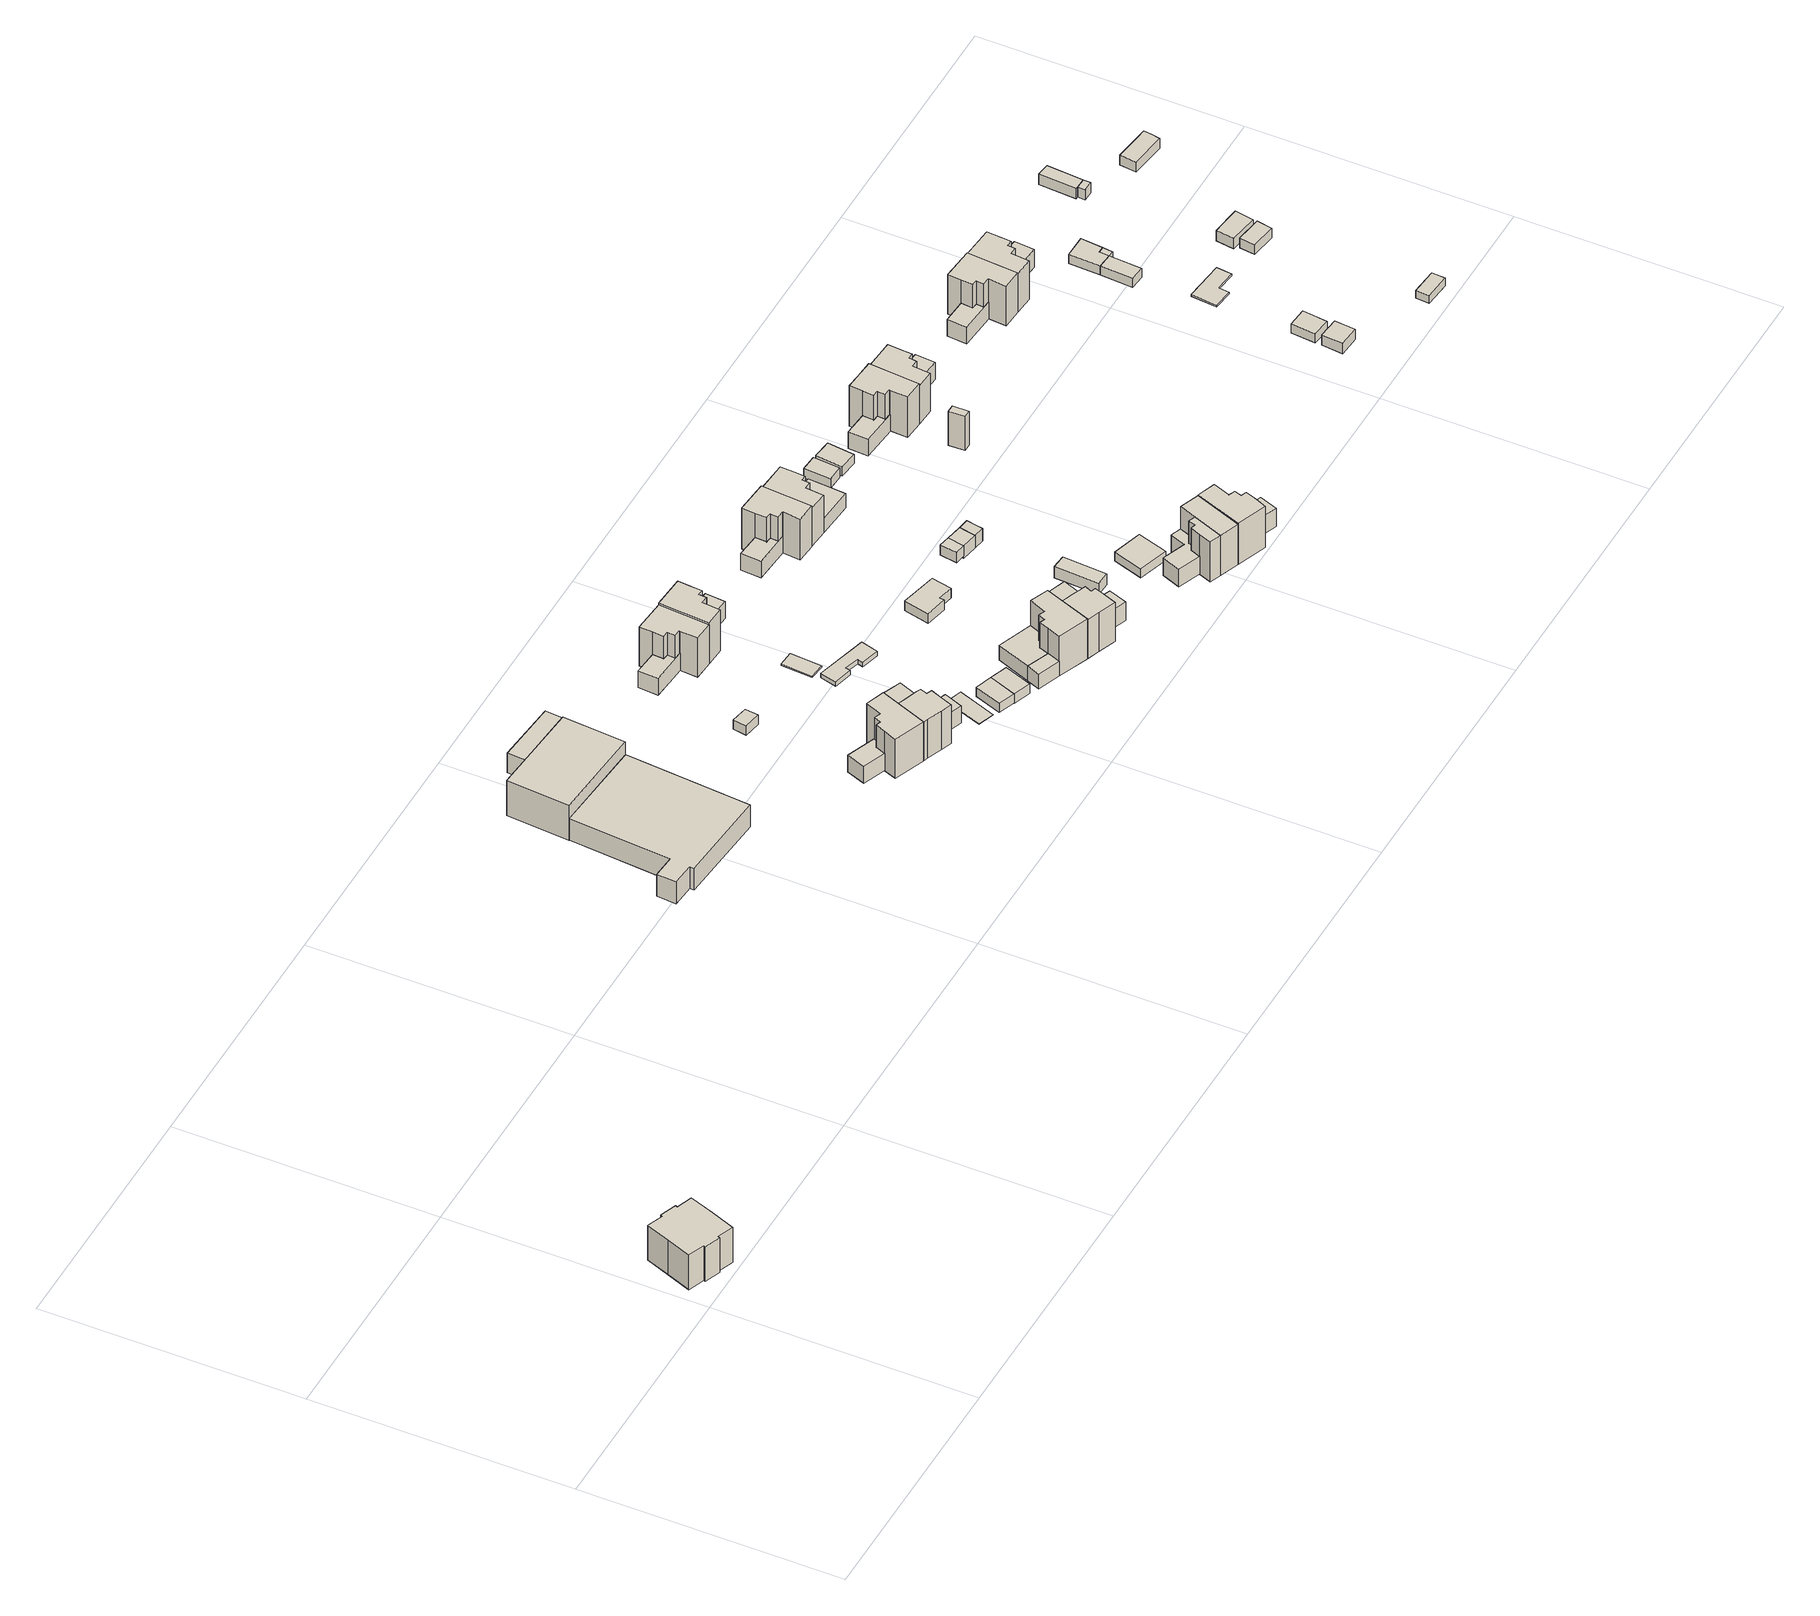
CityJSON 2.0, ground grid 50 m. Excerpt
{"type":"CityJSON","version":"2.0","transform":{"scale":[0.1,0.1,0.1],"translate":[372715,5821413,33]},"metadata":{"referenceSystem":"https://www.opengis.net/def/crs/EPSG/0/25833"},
"CityObjects":{
"building1":{"type":"Building","attributes":{"Gemeindeschluessel":"11000005","BezugspunktDach":"2200","function":"31001_1010","measuredHeight":10.02,"storeysAboveGround":2},"address":[{"country":"Germany","locality":"Berlin","thoroughfareNumber":"15","thoroughfareName":"Am Sonnenhügel"}],"geometry":[{"type":"Solid","lod":"1","boundaries":[[[[0,1,2,3,4,5,6,7,8,9,10,11,12,13]],[[14,15,16,17,18,19,20,21,22,23,24,25,26,27]],[[14,27,13,12]],[[15,14,12,11]],[[16,15,11,10]],[[17,16,10,9]],[[18,17,9,8]],[[19,18,8,7]],[[20,19,7,6]],[[21,20,6,5]],[[22,21,5,4]],[[23,22,4,3]],[[24,23,3,2]],[[25,24,2,1]],[[26,25,1,0]],[[27,26,0,13]]]]}]},
"building2":{"type":"Building","attributes":{"Gemeindeschluessel":"11000005","function":"31001_2054"},"address":[{"country":"Germany","locality":"Berlin","thoroughfareNumber":"660","thoroughfareName":"Heerstraße"}],"children":["building2-1","building2-2","building2-3","building2-4"]},
"building2-1":{"type":"BuildingPart","attributes":{"BezugspunktDach":"2200","measuredHeight":7.91,"storeysAboveGround":2},"parents":["building2"],"geometry":[{"type":"MultiSurface","lod":"1","boundaries":[[[28,29,30,31,32,33]],[[34,35,36,37,38,39]],[[34,39,33,32]],[[35,34,32,31]],[[40,41,42,31,30]],[[36,35,36,40]],[[43,40,36,37,36,30,29]],[[38,37,29,28]],[[44,45,46,47,48,39,38,28,33]],[[36,35,42,41,40]],[[37,36,40,43]],[[48,47,46,45,44]]]}]},
"building2-2":{"type":"BuildingPart","attributes":{"BezugspunktDach":"2200","measuredHeight":4.86,"storeysAboveGround":2},"parents":["building2"],"geometry":[{"type":"Solid","lod":"1","boundaries":[[[[49,50,51,45,44,52,53,54]],[[55,56,47,46,57,58,59,60]],[[55,60,54,53]],[[56,55,53,52]],[[47,56,52,44]],[[57,46,45,51]],[[58,57,51,50]],[[59,58,50,49]],[[60,59,49,54]],[[46,47,44,45]]]]}]},
"building2-3":{"type":"BuildingPart","attributes":{"BezugspunktDach":"2200","measuredHeight":4.37,"storeysAboveGround":2},"parents":["building2"],"geometry":[{"type":"MultiSurface","lod":"1","boundaries":[[[40,61,62,63,41]],[[64,65,66,36,35]],[[64,35,41,63]],[[65,64,63,62]],[[66,65,62,61]],[[36,66,61,40]],[[36,67,40,41,35]]]}]},
"building2-4":{"type":"BuildingPart","attributes":{"BezugspunktDach":"2200","measuredHeight":4.37,"storeysAboveGround":2},"parents":["building2"],"geometry":[{"type":"Solid","lod":"1","boundaries":[[[[68,61,40,43]],[[36,66,69,37]],[[69,66,61,68]],[[37,69,68,43]],[[37,43,40,36]],[[66,36,40,61]]]]}]},
"building3":{"type":"Building","attributes":{"Gemeindeschluessel":"11000005","function":"31001_1010"},"address":[{"country":"Germany","locality":"Berlin","thoroughfareNumber":"658","thoroughfareName":"Heerstraße"}],"children":["building3-1","building3-2"]},
"building3-1":{"type":"BuildingPart","attributes":{"BezugspunktDach":"2200","measuredHeight":8.76,"storeysAboveGround":3},"parents":["building3"],"geometry":[{"type":"MultiSurface","lod":"1","boundaries":[[[70,71,72,73,74,75,76,77,78,79]],[[80,81,82,83,84,85,86,87,88,89]],[[80,89,79,78]],[[90,91,78,77]],[[81,80,92,93,94]],[[95,90,94,96,97,82,81,77,76]],[[83,82,96,98,99,95,76,75]],[[100,99,75,74]],[[84,83,99,98,101]],[[85,84,101,102,103,100,74,73]],[[86,85,73,72]],[[87,86,72,71]],[[88,87,71,70]],[[89,88,70,79]],[[94,93,92,91,90]],[[97,96,94,90,95]],[[95,99,98,96]],[[101,98,99,100]],[[100,103,102,101]]]}]},
"building3-2":{"type":"BuildingPart","attributes":{"BezugspunktDach":"2200","measuredHeight":3.9,"storeysAboveGround":3},"parents":["building3"],"geometry":[{"type":"MultiSurface","lod":"1","boundaries":[[[91,90,95,99,100,103,104,105]],[[106,102,101,98,96,94,93,107]],[[106,107,105,104]],[[102,106,104,103]],[[107,93,91,105]],[[102,103,100,101]],[[98,101,100,99]],[[98,99,95,96]],[[96,108,95,90,94]],[[93,94,90,91]]]}]},
"building4":{"type":"Building","attributes":{"Gemeindeschluessel":"11000005","BezugspunktDach":"2200","function":"31001_1000","measuredHeight":2.16,"storeysAboveGround":1},"address":[{"country":"Germany","locality":"Berlin","thoroughfareNumber":"175 (2)","thoroughfareName":"Nennhauser Damm"}],"geometry":[{"type":"Solid","lod":"1","boundaries":[[[[109,110,111,112]],[[113,114,115,116]],[[113,116,112,111]],[[114,113,111,110]],[[115,114,110,109]],[[116,115,109,112]]]]}]},
"building5":{"type":"Building","attributes":{"Gemeindeschluessel":"11000005","function":"31001_1010"},"address":[{"country":"Germany","locality":"Berlin","thoroughfareNumber":"656","thoroughfareName":"Heerstraße"}],"children":["building5-1","building5-2","building5-3"]},
"building5-1":{"type":"BuildingPart","attributes":{"BezugspunktDach":"2200","measuredHeight":9.05,"storeysAboveGround":3},"parents":["building5"],"geometry":[{"type":"MultiSurface","lod":"1","boundaries":[[[117,118,119,120,121,122,123,124,125,126,127,128]],[[129,130,131,132,133,134,135,136,137,138,139,88]],[[129,88,128,127]],[[140,141,125,124]],[[142,140,132,133,132,124,123]],[[143,142,133,134,133,123,122]],[[144,143,122,121]],[[145,144,121,120]],[[135,146,135,136]],[[137,136,120,119]],[[138,137,119,118]],[[139,138,118,117]],[[88,139,117,128]],[[130,129,127,126]],[[131,130,126,125]],[[132,131,141,140]],[[133,132,140,142]],[[134,133,142,143]],[[135,134,143,144]],[[136,135,146,144,145]]]}]},
"building5-2":{"type":"BuildingPart","attributes":{"BezugspunktDach":"2200","measuredHeight":8.72,"storeysAboveGround":3},"parents":["building5"],"geometry":[{"type":"MultiSurface","lod":"1","boundaries":[[[125,147,148,149,127]],[[87,150,151,131,129]],[[87,129,127,149]],[[150,87,149,148]],[[151,150,148,147]],[[141,152,151,131,151,147,125]],[[129,131,125,127],[130,126,125,131],[130,129,127,126]],[[131,151,152,141]],[[127,129,130,126]],[[126,130,131,125]]]}]},
"building5-3":{"type":"BuildingPart","attributes":{"BezugspunktDach":"2200","measuredHeight":3.76,"storeysAboveGround":3},"parents":["building5"],"geometry":[{"type":"MultiSurface","lod":"1","boundaries":[[[142,143,144,145,153,154,152,141]],[[151,155,156,136,135,134,133,131]],[[155,151,152,154]],[[156,155,154,153]],[[136,156,153,145]],[[151,131,141,152]],[[135,136,145,144]],[[135,157,144,143,134]],[[134,143,142,133]],[[131,132,140,141]],[[133,158,142,140,132]]]}]},
"building6":{"type":"Building","attributes":{"Gemeindeschluessel":"11000005","BezugspunktDach":"2200","function":"31001_2463","measuredHeight":0.166,"storeysAboveGround":1},"address":[{"country":"Germany","locality":"Berlin","thoroughfareNumber":"656 (1)","thoroughfareName":"Heerstraße"}],"geometry":[{"type":"Solid","lod":"1","boundaries":[[[[159,160,161,162]],[[163,164,165,166]],[[163,166,162,161]],[[164,163,161,160]],[[165,164,160,159]],[[166,165,159,162]]]]}]},
"building7":{"type":"Building","attributes":{"Gemeindeschluessel":"11000005","function":"31001_1010"},"address":[{"country":"Germany","locality":"Berlin","thoroughfareNumber":"175","thoroughfareName":"Nennhauser Damm"}],"children":["building7-1","building7-2"]},
"building7-1":{"type":"BuildingPart","attributes":{"BezugspunktDach":"2200","measuredHeight":8.77,"storeysAboveGround":3},"parents":["building7"],"geometry":[{"type":"MultiSurface","lod":"1","boundaries":[[[167,168,169,170,171,172,173,174,175,176]],[[177,178,179,180,181,182,183,184,185,186]],[[187,188,176,175]],[[178,177,175,174]],[[179,178,174,173]],[[180,179,173,172]],[[181,180,172,171]],[[182,181,171,170]],[[183,189,190,170,169]],[[191,189,183,169,168]],[[192,191,168,167]],[[186,188,192,167,176]],[[177,186,193,188,187]],[[182,190,189,183]],[[184,183,189,191]],[[185,184,191,192]],[[185,192,188,186]]]}]},
"building7-2":{"type":"BuildingPart","attributes":{"BezugspunktDach":"2200","measuredHeight":3.87,"storeysAboveGround":3},"parents":["building7"],"geometry":[{"type":"MultiSurface","lod":"1","boundaries":[[[190,189,191,192,188,187,194,195]],[[196,177,186,185,184,183,182,197]],[[196,197,195,194]],[[177,196,194,187]],[[186,177,186,198]],[[186,188,186,185]],[[183,184,199,184,183,189]],[[182,183,182,190]],[[197,182,190,195]],[[198,186,177,187,188]],[[185,186,188,192]],[[184,185,192,191,200]],[[191,189,183,184,199]],[[189,190,182,183]]]}]},
"building8":{"type":"Building","attributes":{"Gemeindeschluessel":"11000005","BezugspunktDach":"2200","function":"31001_2463","measuredHeight":1.98,"storeysAboveGround":1},"address":[{"country":"Germany","locality":"Berlin","thoroughfareNumber":"654 (2)","thoroughfareName":"Heerstraße"}],"geometry":[{"type":"Solid","lod":"1","boundaries":[[[[201,202,203,204]],[[205,206,207,208]],[[205,208,204,203]],[[206,205,203,202]],[[207,206,202,201]],[[208,207,201,204]]]]}]},
"building9":{"type":"Building","attributes":{"Gemeindeschluessel":"11000005","BezugspunktDach":"2200","function":"31001_2463","measuredHeight":2.08,"storeysAboveGround":1},"address":[{"country":"Germany","locality":"Berlin","thoroughfareNumber":"654 (1)","thoroughfareName":"Heerstraße"}],"geometry":[{"type":"Solid","lod":"1","boundaries":[[[[209,210,202,201]],[[211,212,213,214]],[[211,214,201,202]],[[212,211,202,210]],[[213,212,210,209]],[[214,213,209,201]]]]}]},
"building10":{"type":"Building","attributes":{"Gemeindeschluessel":"11000005","BezugspunktDach":"2200","function":"31001_2463","measuredHeight":0.288,"storeysAboveGround":1},"address":[{"country":"Germany","locality":"Berlin","thoroughfareNumber":"173 (1)","thoroughfareName":"Nennhauser Damm"}],"geometry":[{"type":"Solid","lod":"1","boundaries":[[[[215,216,217,218]],[[219,220,221,222]],[[219,222,218,217]],[[220,219,217,216]],[[221,220,216,215]],[[222,221,215,218]]]]}]},
"building11":{"type":"Building","attributes":{"Gemeindeschluessel":"11000005","BezugspunktDach":"2200","function":"31001_1000","measuredHeight":0.959,"storeysAboveGround":1},"address":[{"country":"Germany","locality":"Berlin","thoroughfareNumber":"656 (2)","thoroughfareName":"Heerstraße"}],"geometry":[{"type":"Solid","lod":"1","boundaries":[[[[223,224,225,226,227,228,229,230]],[[231,232,233,234,235,236,237,238]],[[231,238,230,229]],[[232,231,229,228]],[[233,232,228,227]],[[234,233,227,226]],[[235,234,226,225]],[[236,235,225,224]],[[237,236,224,223]],[[238,237,223,230]]]]}]},
"building12":{"type":"Building","attributes":{"Gemeindeschluessel":"11000005","BezugspunktDach":"2200","function":"51009_1610","measuredHeight":3.32,"storeysAboveGround":0},"address":[{"country":"Germany","locality":"Berlin"}],"geometry":[{"type":"Solid","lod":"1","boundaries":[[[[239,240,241,242]],[[243,244,245,246]],[[243,246,242,241]],[[244,243,241,240]],[[245,244,240,239]],[[246,245,239,242]]]]}]},
"building13":{"type":"Building","attributes":{"Gemeindeschluessel":"11000005","function":"31001_1010"},"address":[{"country":"Germany","locality":"Berlin","thoroughfareNumber":"173","thoroughfareName":"Nennhauser Damm"}],"children":["building13-1","building13-2"]},
"building13-1":{"type":"BuildingPart","attributes":{"BezugspunktDach":"2200","measuredHeight":9.12,"storeysAboveGround":3},"parents":["building13"],"geometry":[{"type":"MultiSurface","lod":"1","boundaries":[[[247,248,249,250,251,252,253,254,255,256]],[[179,257,258,259,260,261,262,263,264,180]],[[179,180,256,255]],[[257,179,255,254]],[[258,257,254,253]],[[265,266,267,253,252]],[[259,258,268,269,270]],[[260,259,270,271,272,266,252,251]],[[261,260,271,273,274,272,251,250]],[[275,274,276,250,249]],[[262,261,273,277]],[[278,275,249,248]],[[263,262,279,277,280]],[[264,263,248,247]],[[180,264,247,256]],[[270,269,268,267,266,265]],[[266,272,271,270]],[[272,274,273,271]],[[277,273,276,274,275]],[[280,277,279,275,278]]]}]},
"building13-2":{"type":"BuildingPart","attributes":{"BezugspunktDach":"2200","measuredHeight":3.87,"storeysAboveGround":3},"parents":["building13"],"geometry":[{"type":"MultiSurface","lod":"1","boundaries":[[[281,282,267,266,272,274,275,278]],[[277,273,271,270,269,283,284,280]],[[283,269,267,282]],[[284,283,282,281]],[[280,284,281,278]],[[277,280,278,275]],[[273,277,275,274]],[[271,273,274,272]],[[270,271,285,272,266]],[[286,269,270,287,266,267]]]}]},
"building14":{"type":"Building","attributes":{"Gemeindeschluessel":"11000005","function":"31001_1010"},"address":[{"country":"Germany","locality":"Berlin","thoroughfareNumber":"654","thoroughfareName":"Heerstraße"}],"children":["building14-1","building14-2"]},
"building14-1":{"type":"BuildingPart","attributes":{"BezugspunktDach":"2200","measuredHeight":8.84,"storeysAboveGround":3},"parents":["building14"],"geometry":[{"type":"MultiSurface","lod":"1","boundaries":[[[288,289,290,291,292,293,294,295,296]],[[244,297,298,299,300,301,302,303,245]],[[244,245,296,295]],[[297,304,240,295,294]],[[305,306,304,294,293]],[[307,306,293,292]],[[308,307,292,291]],[[309,308,291,290]],[[302,301,290,289]],[[303,302,289,288]],[[245,303,288,296]],[[244,240,304,297]],[[298,297,310,304,306,305]],[[299,298,306,307]],[[300,299,307,308]],[[301,300,308,309]]]}]},
"building14-2":{"type":"BuildingPart","attributes":{"BezugspunktDach":"2200","measuredHeight":3.3,"storeysAboveGround":3},"parents":["building14"],"geometry":[{"type":"Solid","lod":"1","boundaries":[[[[240,304,306,307,308,309,311,241]],[[312,301,300,299,298,297,244,243]],[[312,243,241,311]],[[301,312,311,309]],[[301,309,301,300]],[[300,308,300,299]],[[299,307,299,298]],[[298,306,298,297]],[[297,304,297,244]],[[243,244,240,241]],[[300,301,309,308]],[[299,300,308,307]],[[298,299,307,306]],[[297,298,306,304]],[[244,297,304,240]]]]}]},
"building15":{"type":"Building","attributes":{"Gemeindeschluessel":"11000005","function":"31001_1010"},"address":[{"country":"Germany","locality":"Berlin","thoroughfareNumber":"652","thoroughfareName":"Heerstraße"}],"children":["building15-1","building15-2","building15-3"]},
"building15-1":{"type":"BuildingPart","attributes":{"BezugspunktDach":"2200","measuredHeight":9.46,"storeysAboveGround":3},"parents":["building15"],"geometry":[{"type":"MultiSurface","lod":"1","boundaries":[[[313,314,315,316,317,318,319,320,321,322]],[[323,324,325,326,327,328,329,330,331,303]],[[323,303,322,321]],[[332,333,323,321,320]],[[325,334,332,324,320,319]],[[335,336,319,318]],[[337,335,318,317]],[[338,339,337,317,316]],[[340,339,341,316,315]],[[330,329,315,314]],[[331,330,314,313]],[[303,331,313,322]],[[324,323,333,332]],[[324,332,334,325]],[[326,325,336,335]],[[327,326,335,337]],[[328,327,337,339,338]],[[329,328,341,339,340]]]}]},
"building15-2":{"type":"BuildingPart","attributes":{"BezugspunktDach":"2200","measuredHeight":8.37,"storeysAboveGround":3},"parents":["building15"],"geometry":[{"type":"MultiSurface","lod":"1","boundaries":[[[334,342,343,344,333]],[[302,345,346,325,323]],[[302,323,333,344]],[[345,302,344,343]],[[346,345,343,342]],[[336,347,342,334]],[[325,346,325,348]],[[348,325,346,347,336]],[[323,349,324,332,333]],[[325,334,332,324]]]}]},
"building15-3":{"type":"BuildingPart","attributes":{"BezugspunktDach":"2200","measuredHeight":4.02,"storeysAboveGround":3},"parents":["building15"],"geometry":[{"type":"Solid","lod":"1","boundaries":[[[[335,337,339,340,350,351,347,336]],[[346,352,353,329,328,327,326,325]],[[352,346,347,351]],[[353,352,351,350]],[[329,353,350,340]],[[346,325,336,347]],[[328,329,340,339]],[[327,328,339,337]],[[326,327,337,335]],[[325,326,335,336]]]]}]},
"building16":{"type":"Building","attributes":{"Gemeindeschluessel":"11000005","BezugspunktDach":"2200","function":"31001_1000","measuredHeight":2.21,"storeysAboveGround":1},"address":[{"country":"Germany","locality":"Berlin","thoroughfareNumber":"654 (3)","thoroughfareName":"Heerstraße"}],"geometry":[{"type":"Solid","lod":"1","boundaries":[[[[354,355,356,357,358,359]],[[360,361,362,363,364,365]],[[360,365,359,358]],[[361,360,358,357]],[[362,361,357,356]],[[363,362,356,355]],[[364,363,355,354]],[[365,364,354,359]]]]}]},
"building17":{"type":"Building","attributes":{"Gemeindeschluessel":"11000005","function":"31001_1010"},"address":[{"country":"Germany","locality":"Berlin","thoroughfareNumber":"171","thoroughfareName":"Nennhauser Damm"}],"children":["building17-1","building17-2"]},
"building17-1":{"type":"BuildingPart","attributes":{"BezugspunktDach":"2200","measuredHeight":9.16,"storeysAboveGround":3},"parents":["building17"],"geometry":[{"type":"MultiSurface","lod":"1","boundaries":[[[366,367,368,369,370,371,372,373,374,375]],[[376,377,378,379,380,381,382,383,384,385]],[[376,385,386,387,388,389,375,374]],[[377,376,374,373]],[[378,377,373,372]],[[379,378,372,371]],[[380,379,371,370]],[[381,380,370,369]],[[390,391,392,393,382,381,369,368]],[[394,390,368,367]],[[383,382,393,395]],[[396,394,395,397,384,383,367,366]],[[385,384,397,386,389,396,366,375]],[[389,388,387,386]],[[393,392,391,390]],[[395,393,390,394]],[[397,395,394,396]],[[396,389,386,397]]]}]},
"building17-2":{"type":"BuildingPart","attributes":{"BezugspunktDach":"2200","measuredHeight":3.77,"storeysAboveGround":3},"parents":["building17"],"geometry":[{"type":"MultiSurface","lod":"1","boundaries":[[[391,390,394,396,389,388,398,399]],[[400,387,386,397,395,393,392,401]],[[400,401,399,398]],[[387,400,398,388]],[[401,392,391,399]],[[387,388,389,386]],[[397,386,402,389,396]],[[395,397,396,394]],[[395,394,390,393]],[[392,393,390,391]]]}]},
"building18":{"type":"Building","attributes":{"Gemeindeschluessel":"11000005","BezugspunktDach":"2200","function":"31001_2463","measuredHeight":2.49,"storeysAboveGround":1},"address":[{"country":"Germany","locality":"Berlin","thoroughfareNumber":"652 (1)","thoroughfareName":"Heerstraße"}],"geometry":[{"type":"Solid","lod":"1","boundaries":[[[[403,404,405,406]],[[407,408,409,410]],[[407,410,406,405]],[[408,407,405,404]],[[409,408,404,403]],[[410,409,403,406]]]]}]},
"building19":{"type":"Building","attributes":{"Gemeindeschluessel":"11000005","BezugspunktDach":"2200","function":"31001_1000","measuredHeight":2.33,"storeysAboveGround":1},"address":[{"country":"Germany","locality":"Berlin","thoroughfareNumber":"169 (1)","thoroughfareName":"Nennhauser Damm"}],"geometry":[{"type":"Solid","lod":"1","boundaries":[[[[411,412,413,414]],[[415,416,417,418]],[[415,418,414,413]],[[416,415,413,412]],[[417,416,412,411]],[[418,417,411,414]]]]}]},
"building20":{"type":"Building","attributes":{"Gemeindeschluessel":"11000005","BezugspunktDach":"2200","function":"51009_1610","measuredHeight":2.85,"storeysAboveGround":0},"address":[{"country":"Germany","locality":"Berlin"}],"geometry":[{"type":"Solid","lod":"1","boundaries":[[[[419,420,412,411]],[[421,422,423,424]],[[421,424,411,412]],[[422,421,412,420]],[[423,422,420,419]],[[424,423,419,411]]]]}]},
"building21":{"type":"Building","attributes":{"Gemeindeschluessel":"11000005","BezugspunktDach":"2200","function":"31001_2463","measuredHeight":2.01,"storeysAboveGround":1},"address":[{"country":"Germany","locality":"Berlin","thoroughfareNumber":"650 (1)","thoroughfareName":"Heerstraße"}],"geometry":[{"type":"Solid","lod":"1","boundaries":[[[[425,426,427,428]],[[429,430,431,432]],[[429,432,428,427]],[[430,429,427,426]],[[431,430,426,425]],[[432,431,425,428]]]]}]},
"building22":{"type":"Building","attributes":{"Gemeindeschluessel":"11000005","BezugspunktDach":"2200","function":"31001_1000","measuredHeight":2.87,"storeysAboveGround":1},"address":[{"country":"Germany","locality":"Berlin","thoroughfareNumber":"169 (2)","thoroughfareName":"Nennhauser Damm"}],"geometry":[{"type":"Solid","lod":"1","boundaries":[[[[433,434,435,420,419]],[[422,436,437,438,423]],[[422,423,419,420]],[[436,422,420,435]],[[437,436,435,434]],[[438,437,434,433]],[[423,438,433,419]]]]}]},
"building23":{"type":"Building","attributes":{"name":"Siedlung","Gemeindeschluessel":"11000005","function":"31001_1010"},"address":[{"country":"Germany","locality":"Berlin","thoroughfareNumber":"650","thoroughfareName":"Heerstraße"}],"children":["building23-1","building23-2","building23-3"]},
"building23-1":{"type":"BuildingPart","attributes":{"BezugspunktDach":"2200","measuredHeight":8.99,"storeysAboveGround":3},"parents":["building23"],"geometry":[{"type":"MultiSurface","lod":"1","boundaries":[[[439,440,441,442,443]],[[444,445,446,447,448]],[[449,450,451,452,445,444,442,441]],[[446,445,441,440]],[[447,446,440,439]],[[448,447,439,443]],[[443,442,444,448]],[[452,451,450,449]]]}]},
"building23-2":{"type":"BuildingPart","attributes":{"BezugspunktDach":"2200","measuredHeight":8.99,"storeysAboveGround":3},"parents":["building23"],"geometry":[{"type":"MultiSurface","lod":"1","boundaries":[[[443,442,453,454,455,456,457]],[[458,459,460,461,444,448,462]],[[458,462,457,456]],[[463,464,456,455]],[[459,458,465,466]],[[467,463,455,454]],[[460,459,466,468,469]],[[470,467,454,453]],[[461,460,468,471]],[[450,470,453,442]],[[444,461,471,451]],[[462,448,443,457]],[[466,465,464,463]],[[469,468,466,463,467]],[[471,468,467,470]],[[451,471,470,450]],[[442,443,448,444]]]}]},
"building23-3":{"type":"BuildingPart","attributes":{"BezugspunktDach":"2200","measuredHeight":3.88,"storeysAboveGround":3},"parents":["building23"],"geometry":[{"type":"Solid","lod":"1","boundaries":[[[[464,463,467,470,450,449,472,473,474,475]],[[476,477,478,452,451,471,468,466,465,479]],[[476,479,475,474]],[[477,476,474,473]],[[478,477,473,472]],[[452,478,472,449]],[[479,465,464,475]],[[451,452,449,450]],[[471,451,450,470]],[[471,470,467,468]],[[466,468,467,463]],[[465,466,463,464]]]]}]},
"building24":{"type":"Building","attributes":{"Gemeindeschluessel":"11000005","function":"31001_1010"},"address":[{"country":"Germany","locality":"Berlin","thoroughfareNumber":"169","thoroughfareName":"Nennhauser Damm"}],"children":["building24-1","building24-2"]},
"building24-1":{"type":"BuildingPart","attributes":{"BezugspunktDach":"2200","measuredHeight":8.54,"storeysAboveGround":3},"parents":["building24"],"geometry":[{"type":"MultiSurface","lod":"1","boundaries":[[[480,481,482,483,484,485,486,487,488]],[[489,490,491,492,493,494,495,496,497]],[[489,497,488,487]],[[490,489,487,486]],[[491,490,486,485]],[[498,499,485,484]],[[500,498,492,484,483]],[[501,500,483,482]],[[502,501,494,482,481]],[[496,503,502,504,481,480]],[[497,496,480,488]],[[492,491,505,499,498]],[[493,492,498,500]],[[494,493,506,500,501]],[[495,494,501,502]],[[495,504,502,503,496]]]}]},
"building24-2":{"type":"BuildingPart","attributes":{"BezugspunktDach":"2200","measuredHeight":3.2,"storeysAboveGround":3},"parents":["building24"],"geometry":[{"type":"Solid","lod":"1","boundaries":[[[[507,508,499,498,500,501,502,503]],[[495,494,493,492,491,509,510,496]],[[495,502,495,494]],[[492,493,492,498]],[[491,492,491,499]],[[509,491,499,508]],[[510,509,508,507]],[[496,510,507,503]],[[495,496,503,502]],[[494,495,502,501]],[[493,494,501,500]],[[500,498,492,493]],[[498,499,491,492]]]]}]},
"building25":{"type":"Building","attributes":{"Gemeindeschluessel":"11000005","function":"31001_1010"},"address":[{"country":"Germany","locality":"Berlin","thoroughfareNumber":"648","thoroughfareName":"Heerstraße"}],"children":["building25-1","building25-2"]},
"building25-1":{"type":"BuildingPart","attributes":{"BezugspunktDach":"2200","measuredHeight":9.18,"storeysAboveGround":3},"parents":["building25"],"geometry":[{"type":"MultiSurface","lod":"1","boundaries":[[[511,512,513,514,515,516,517,518,519,520]],[[446,521,522,523,524,525,526,527,528,447]],[[446,447,520,519]],[[521,446,519,518]],[[522,521,518,517]],[[529,530,517,516]],[[531,529,516,515]],[[532,531,524,515,514]],[[526,533,532,514,513]],[[527,534,533,513,512]],[[528,527,512,511]],[[447,528,511,520]],[[523,522,535,530,529]],[[524,523,529,531]],[[525,524,531,532]],[[525,532,533,526]],[[526,533,534,527]]]}]},
"building25-2":{"type":"BuildingPart","attributes":{"BezugspunktDach":"2200","measuredHeight":4.16,"storeysAboveGround":3},"parents":["building25"],"geometry":[{"type":"MultiSurface","lod":"1","boundaries":[[[531,532,533,534,536,537,530,529]],[[522,538,539,527,526,525,524,523]],[[522,523,522,530]],[[538,522,530,537]],[[539,538,537,536]],[[527,539,536,534]],[[527,534,527,526]],[[526,540,526,525]],[[524,525,532,525,524,531]],[[524,531,524,523]],[[541,529,530,522,523]],[[526,527,534,533]],[[525,526,540,533,532]],[[523,524,531,529]]]}]},
"building26":{"type":"Building","attributes":{"Gemeindeschluessel":"11000005","BezugspunktDach":"2200","function":"31001_2463","measuredHeight":2.08,"storeysAboveGround":1},"address":[{"country":"Germany","locality":"Berlin","thoroughfareNumber":"169 (3)","thoroughfareName":"Nennhauser Damm"}],"geometry":[{"type":"Solid","lod":"1","boundaries":[[[[542,543,544,545]],[[546,547,548,549]],[[546,549,545,544]],[[547,546,544,543]],[[548,547,543,542]],[[549,548,542,545]]]]}]},
"building27":{"type":"Building","attributes":{"Gemeindeschluessel":"11000005","BezugspunktDach":"2200","function":"31001_2463","measuredHeight":2.01,"storeysAboveGround":1},"address":[{"country":"Germany","locality":"Berlin","thoroughfareNumber":"167 (1)","thoroughfareName":"Nennhauser Damm"}],"geometry":[{"type":"Solid","lod":"1","boundaries":[[[[550,551,552,553]],[[554,555,556,557]],[[554,557,553,552]],[[555,554,552,551]],[[556,555,551,550]],[[557,556,550,553]]]]}]},
"building28":{"type":"Building","attributes":{"Gemeindeschluessel":"11000005","BezugspunktDach":"2200","function":"31001_1000","measuredHeight":7.62,"storeysAboveGround":1},"address":[{"country":"Germany","locality":"Berlin","thoroughfareNumber":"167 (2)","thoroughfareName":"Nennhauser Damm"}],"geometry":[{"type":"Solid","lod":"1","boundaries":[[[[558,559,560,561]],[[562,563,564,565]],[[562,565,561,560]],[[563,562,560,559]],[[564,563,559,558]],[[565,564,558,561]]]]}]},
"building29":{"type":"Building","attributes":{"Gemeindeschluessel":"11000005","function":"31001_1010"},"address":[{"country":"Germany","locality":"Berlin","thoroughfareNumber":"167","thoroughfareName":"Nennhauser Damm"}],"children":["building29-1","building29-2"]},
"building29-1":{"type":"BuildingPart","attributes":{"BezugspunktDach":"2200","measuredHeight":9.07,"storeysAboveGround":3},"parents":["building29"],"geometry":[{"type":"MultiSurface","lod":"1","boundaries":[[[566,567,568,569,570,571,572,573,574,575,576]],[[577,578,579,580,581,582,583,584,585,586,587]],[[577,588,589,587,576,575]],[[578,577,575,574]],[[579,578,574,573]],[[580,579,573,572]],[[581,580,572,571]],[[582,581,571,570]],[[583,582,570,569]],[[590,591,583,569,568]],[[592,590,584,568,567]],[[593,592,567,566]],[[587,589,593,566,576]],[[587,589,588,577]],[[584,583,591,590]],[[585,584,590,592]],[[586,585,592,593]],[[586,593,589,587]]]}]},
"building29-2":{"type":"BuildingPart","attributes":{"BezugspunktDach":"2200","measuredHeight":3.78,"storeysAboveGround":3},"parents":["building29"],"geometry":[{"type":"MultiSurface","lod":"1","boundaries":[[[591,590,592,593,589,588,594,595]],[[596,597,598,599,600,601,602,603]],[[596,603,595,594]],[[597,596,594,588]],[[598,597,588,577,587,589]],[[599,598,589,587,586]],[[600,599,586,585,592]],[[601,600,585,584]],[[602,601,590,584,583]],[[603,602,591,595]],[[589,587,577,588]],[[586,587,589,593]],[[593,592,585,586]],[[584,585,592,590]],[[583,584,590,591]]]}]},
"building30":{"type":"Building","attributes":{"Gemeindeschluessel":"11000005","function":"31001_1010"},"address":[{"country":"Germany","locality":"Berlin","thoroughfareNumber":"165","thoroughfareName":"Nennhauser Damm"}],"children":["building30-1","building30-2"]},
"building30-1":{"type":"BuildingPart","attributes":{"BezugspunktDach":"2200","measuredHeight":8.65,"storeysAboveGround":3},"parents":["building30"],"geometry":[{"type":"MultiSurface","lod":"1","boundaries":[[[604,605,606,607,608,609,610,611,612,613,614]],[[615,616,617,618,619,620,621,622,623,624,625]],[[615,625,614,613]],[[616,615,613,612]],[[617,616,612,611]],[[618,617,611,610]],[[619,618,619,626,627,610,609]],[[628,626,609,608]],[[629,628,608,607]],[[630,631,629,607,606]],[[621,632,621,622]],[[633,631,622,623,622,606,605]],[[624,623,605,604]],[[625,624,604,614]],[[620,619,626,628]],[[621,620,628,629]],[[622,621,632,629,631,630]],[[623,622,631,633]]]}]},
"building30-2":{"type":"BuildingPart","attributes":{"BezugspunktDach":"2200","measuredHeight":3.81,"storeysAboveGround":3},"parents":["building30"],"geometry":[{"type":"Solid","lod":"1","boundaries":[[[[634,635,627,626,628,629,631,633]],[[622,621,620,619,618,636,637,623]],[[636,618,627,635]],[[637,636,635,634]],[[623,637,634,633]],[[622,623,633,631]],[[621,622,631,629]],[[620,621,629,628]],[[620,628,626,619]],[[618,619,626,627]]]]}]},
"building31":{"type":"Building","attributes":{"Gemeindeschluessel":"11000005","function":"31001_1010"},"address":[{"country":"Germany","locality":"Berlin","thoroughfareNumber":"163","thoroughfareName":"Nennhauser Damm"}],"children":["building31-1","building31-2"]},
"building31-1":{"type":"BuildingPart","attributes":{"BezugspunktDach":"2200","measuredHeight":8.88,"storeysAboveGround":3},"parents":["building31"],"geometry":[{"type":"MultiSurface","lod":"1","boundaries":[[[638,639,640,641,642,643,644,645,646,647]],[[648,649,650,651,652,653,654,655,656,657]],[[648,657,658,657,648,659,660,647,646]],[[649,648,646,645]],[[650,649,645,644]],[[651,650,644,643]],[[652,651,643,642]],[[653,652,642,641]],[[654,653,654,661,662,641,640]],[[655,654,655,663,661,640,639]],[[664,663,639,638]],[[656,655,656,665]],[[660,664,638,647]],[[660,659,648,657,658]],[[662,661,654,653]],[[661,663,655,654]],[[665,656,655,663,664]],[[657,656,664,660]]]}]},
"building31-2":{"type":"BuildingPart","attributes":{"BezugspunktDach":"2200","measuredHeight":3.71,"storeysAboveGround":3},"parents":["building31"],"geometry":[{"type":"MultiSurface","lod":"1","boundaries":[[[662,661,663,664,660,659,666,667]],[[668,648,657,656,655,654,653,669]],[[668,669,667,666]],[[648,668,666,659]],[[669,653,662,667]],[[670,657,648,659,660]],[[657,660,664,656]],[[655,656,664,663]],[[654,655,663,661]],[[653,654,661,662]]]}]},
"building32":{"type":"Building","attributes":{"Gemeindeschluessel":"11000005","BezugspunktDach":"2200","function":"31001_1000","measuredHeight":2.27,"storeysAboveGround":1},"address":[{"country":"Germany","locality":"Berlin","thoroughfareNumber":"642B (2)","thoroughfareName":"Heerstraße"}],"geometry":[{"type":"Solid","lod":"1","boundaries":[[[[671,672,673,674]],[[675,676,677,678]],[[675,678,674,673]],[[676,675,673,672]],[[677,676,672,671]],[[678,677,671,674]]]]}]},
"building33":{"type":"Building","attributes":{"Gemeindeschluessel":"11000005","BezugspunktDach":"2200","function":"31001_1000","measuredHeight":1.98,"storeysAboveGround":1},"address":[{"country":"Germany","locality":"Berlin","thoroughfareNumber":"642B (1)","thoroughfareName":"Heerstraße"}],"geometry":[{"type":"Solid","lod":"1","boundaries":[[[[679,680,681,682]],[[683,684,685,686]],[[683,686,682,681]],[[684,683,681,680]],[[685,684,680,679]],[[686,685,679,682]]]]}]},
"building34":{"type":"Building","attributes":{"Gemeindeschluessel":"11000005","function":"31001_1010"},"address":[{"country":"Germany","locality":"Berlin","thoroughfareNumber":"161","thoroughfareName":"Nennhauser Damm"}],"children":["building34-1","building34-2"]},
"building34-1":{"type":"BuildingPart","attributes":{"BezugspunktDach":"2200","measuredHeight":8.71,"storeysAboveGround":3},"parents":["building34"],"geometry":[{"type":"MultiSurface","lod":"1","boundaries":[[[687,688,689,690,691,692,693,694,695,696]],[[650,697,698,699,700,701,702,703,704,651]],[[650,651,696,695]],[[697,650,695,694]],[[698,697,694,693]],[[705,706,693,692]],[[700,707,705,699,692,691]],[[708,707,691,690]],[[709,708,701,690,689]],[[710,711,709,689,688]],[[704,703,688,687]],[[651,704,687,696]],[[699,698,712,706,705]],[[699,705,707,700]],[[701,700,713,707,708]],[[702,701,708,709]],[[703,702,709,711,710]]]}]},
"building34-2":{"type":"BuildingPart","attributes":{"BezugspunktDach":"2200","measuredHeight":3.98,"storeysAboveGround":3},"parents":["building34"],"geometry":[{"type":"MultiSurface","lod":"1","boundaries":[[[714,715,706,705,707,708,709,711]],[[702,701,700,699,698,716,717,703]],[[703,711,703,702]],[[701,702,701,708]],[[700,701,708,701,700,707]],[[699,700,699,718]],[[699,705,699,698]],[[716,698,706,715]],[[717,716,715,714]],[[703,717,714,711]],[[702,703,711,709]],[[709,708,701,702]],[[718,699,700,719,707,705]],[[698,699,705,706]]]}]},
"building35":{"type":"Building","attributes":{"Gemeindeschluessel":"11000005","BezugspunktDach":"2200","function":"31001_1000","measuredHeight":2.02,"storeysAboveGround":1},"address":[{"country":"Germany","locality":"Berlin","thoroughfareNumber":"161 (2)","thoroughfareName":"Nennhauser Damm"}],"geometry":[{"type":"Solid","lod":"1","boundaries":[[[[720,721,722,723]],[[724,725,726,727]],[[724,727,723,722]],[[725,724,722,721]],[[726,725,721,720]],[[727,726,720,723]]]]}]},
"building36":{"type":"Building","attributes":{"Gemeindeschluessel":"11000005","BezugspunktDach":"2200","function":"31001_1000","measuredHeight":0.38,"storeysAboveGround":1},"address":[{"country":"Germany","locality":"Berlin","thoroughfareNumber":"642C (2)","thoroughfareName":"Heerstraße"}],"geometry":[{"type":"Solid","lod":"1","boundaries":[[[[728,729,730,731,732,733]],[[734,735,736,737,738,739]],[[734,739,733,732]],[[735,734,732,731]],[[736,735,731,730]],[[737,736,730,729]],[[738,737,729,728]],[[739,738,728,733]]]]}]},
"building37":{"type":"Building","attributes":{"Gemeindeschluessel":"11000005","BezugspunktDach":"2200","function":"31001_1000","measuredHeight":2.05,"storeysAboveGround":1},"address":[{"country":"Germany","locality":"Berlin","thoroughfareNumber":"161 (1)","thoroughfareName":"Nennhauser Damm"}],"geometry":[{"type":"Solid","lod":"1","boundaries":[[[[721,740,741,742,743,722]],[[744,745,746,747,725,724]],[[744,724,722,743]],[[745,744,743,742]],[[746,745,742,741]],[[747,746,741,740]],[[725,747,740,721]],[[724,725,721,722]]]]}]},
"building38":{"type":"Building","attributes":{"Gemeindeschluessel":"11000005","BezugspunktDach":"2200","function":"51009_1610","measuredHeight":1.96,"storeysAboveGround":0},"address":[{"country":"Germany","locality":"Berlin"}],"geometry":[{"type":"Solid","lod":"1","boundaries":[[[[748,741,740,721]],[[749,750,751,752]],[[749,752,721,740]],[[750,749,740,741]],[[751,750,741,748]],[[752,751,748,721]]]]}]},
"building39":{"type":"Building","attributes":{"Gemeindeschluessel":"11000005","BezugspunktDach":"2200","function":"31001_2463","measuredHeight":1.73,"storeysAboveGround":1},"address":[{"country":"Germany","locality":"Berlin","thoroughfareNumber":"642B (3)","thoroughfareName":"Heerstraße"}],"geometry":[{"type":"Solid","lod":"1","boundaries":[[[[753,754,755,756]],[[757,758,759,760]],[[757,760,756,755]],[[758,757,755,754]],[[759,758,754,753]],[[760,759,753,756]]]]}]},
"building40":{"type":"Building","attributes":{"Gemeindeschluessel":"11000005","BezugspunktDach":"2200","function":"31001_2463","measuredHeight":2.21,"storeysAboveGround":1},"address":[{"country":"Germany","locality":"Berlin","thoroughfareNumber":"642C (1)","thoroughfareName":"Heerstraße"}],"geometry":[{"type":"Solid","lod":"1","boundaries":[[[[761,762,763,764]],[[765,766,767,768]],[[765,768,764,763]],[[766,765,763,762]],[[767,766,762,761]],[[768,767,761,764]]]]}]},
"building41":{"type":"Building","attributes":{"Gemeindeschluessel":"11000005","BezugspunktDach":"2200","function":"31001_2463","measuredHeight":2.29,"storeysAboveGround":1},"address":[{"country":"Germany","locality":"Berlin","thoroughfareNumber":"642D (1)","thoroughfareName":"Heerstraße"}],"geometry":[{"type":"Solid","lod":"1","boundaries":[[[[769,770,771,772]],[[773,774,775,776]],[[773,776,772,771]],[[774,773,771,770]],[[775,774,770,769]],[[776,775,769,772]]]]}]},
"building42":{"type":"Building","attributes":{"Gemeindeschluessel":"11000005","BezugspunktDach":"2200","function":"51009_1610","measuredHeight":2.25,"storeysAboveGround":0},"address":[{"country":"Germany","locality":"Berlin"}],"geometry":[{"type":"Solid","lod":"1","boundaries":[[[[777,778,779,780]],[[781,782,783,784]],[[781,784,780,779]],[[782,781,779,778]],[[783,782,778,777]],[[784,783,777,780]]]]}]},
"building43":{"type":"Building","attributes":{"Gemeindeschluessel":"11000005","BezugspunktDach":"2200","function":"31001_1000","measuredHeight":2.28,"storeysAboveGround":1},"address":[{"country":"Germany","locality":"Berlin","thoroughfareNumber":"159 (2)","thoroughfareName":"Nennhauser Damm"}],"geometry":[{"type":"Solid","lod":"1","boundaries":[[[[779,778,785,786,787]],[[788,789,782,781,790]],[[788,790,787,786]],[[789,788,786,785]],[[782,789,785,778]],[[781,782,778,779]],[[790,781,779,787]]]]}]},
"building44":{"type":"Building","attributes":{"Gemeindeschluessel":"11000005","BezugspunktDach":"2200","function":"31001_1000","measuredHeight":2.22,"storeysAboveGround":1},"address":[{"country":"Germany","locality":"Berlin","thoroughfareNumber":"159 (1)","thoroughfareName":"Nennhauser Damm"}],"geometry":[{"type":"Solid","lod":"1","boundaries":[[[[791,792,793,794,795]],[[796,797,798,799,800]],[[796,800,795,794]],[[797,796,794,793]],[[798,797,793,792]],[[799,798,792,791]],[[800,799,791,795]]]]}]}
},
"vertices":[
[34,28,107],[33,25,107],[64,13,107],[65,17,107],[96,5,107],[114,52,107],[131,99,107],[100,110,107],[102,114,107],[70,126,107],[69,122,107],[38,134,107],[21,87,107],[3,40,107],[21,87,29],[38,134,29],[69,122,29],[70,126,29],[102,114,29],[100,110,29],[131,99,29],[114,52,29],[96,5,29],[65,17,29],[64,13,29],[33,25,29],[34,28,29],[3,40,29],
[1102,704,93],[1106,767,93],[1110,824,93],[1020,831,93],[929,838,93],[920,718,93],[929,838,14],[1020,831,14],[1110,824,14],[1106,767,14],[1102,704,14],[920,718,14],[1110,824,58],[1020,831,58],[1020,831,49],[1106,767,58],[920,718,64],[1102,704,64],[1102,704,15],[920,718,15],[920,718,45],
[902,485,64],[902,477,64],[1083,463,64],[905,523,64],[861,526,64],[858,489,64],[861,526,15],[905,523,15],[1083,463,15],[902,477,15],[902,485,15],[858,489,15],
[1141,821,58],[1145,874,58],[1024,884,58],[1024,884,14],[1145,874,14],[1141,821,14],[1110,824,38],
[1137,765,58],[1137,765,14],
[1355,277,104],[1390,369,104],[1354,382,104],[1342,351,104],[1341,350,104],[1329,355,104],[1323,341,104],[1313,344,104],[1305,324,104],[1296,300,104],[1305,324,16],[1313,344,16],[1323,341,16],[1329,355,16],[1341,350,16],[1342,351,16],[1354,382,16],[1390,369,16],[1355,277,16],[1296,300,16],[1313,344,55],[1305,324,55],[1305,324,26],[1305,324,17],[1313,344,17],[1323,341,55],[1323,341,17],[1323,341,32],[1329,355,17],[1329,355,55],[1341,350,55],[1341,350,17],[1342,351,17],[1342,351,55],
[1274,377,55],[1261,341,55],[1274,377,17],[1261,341,17],[1323,341,46],
[1314,563,37],[1317,589,37],[1285,595,37],[1281,569,37],[1285,595,16],[1317,589,16],[1314,563,16],[1281,569,16],
[1365,274,103],[1394,263,103],[1414,255,103],[1423,279,103],[1431,300,103],[1421,304,103],[1426,318,103],[1416,322,103],[1413,323,103],[1387,332,103],[1377,336,103],[1355,277,103],[1377,336,16],[1387,332,16],[1413,323,16],[1416,322,16],[1426,318,16],[1421,304,16],[1431,300,16],[1423,279,16],[1414,255,16],[1394,263,16],[1365,274,16],[1416,322,54],[1413,323,54],[1426,318,54],[1421,304,54],[1431,300,54],[1423,279,54],[1431,300,32],
[1413,324,103],[1425,355,103],[1390,369,103],[1425,355,16],[1413,324,16],[1413,324,54],
[1467,263,54],[1481,299,54],[1481,299,16],[1467,263,16],[1431,300,33],[1426,318,48],
[1507,223,18],[1533,297,18],[1502,307,18],[1476,234,18],[1502,307,17],[1533,297,17],[1507,223,17],[1476,234,17],
[1365,757,102],[1364,742,102],[1377,741,102],[1377,739,102],[1375,706,102],[1413,703,102],[1420,800,102],[1357,805,102],[1355,779,102],[1354,758,102],[1355,779,14],[1357,805,14],[1420,800,14],[1413,703,14],[1375,706,14],[1377,739,14],[1377,741,14],[1364,742,14],[1365,757,14],[1354,758,14],[1355,779,52],[1354,758,52],[1377,741,52],[1377,739,52],[1364,742,52],[1365,757,52],[1354,758,36],
[1308,783,52],[1306,745,52],[1308,783,14],[1306,745,14],[1354,758,44],[1364,742,44],[1364,742,39],
[1548,205,38],[1568,258,38],[1535,269,38],[1516,217,38],[1535,269,18],[1568,258,18],[1548,205,18],[1516,217,18],
[1582,193,38],[1601,246,38],[1568,258,17],[1601,246,17],[1582,193,17],[1548,205,17],
[1489,532,17],[1493,593,17],[1463,595,17],[1459,535,17],[1463,595,14],[1493,593,14],[1489,532,14],[1459,535,14],
[1492,481,25],[1494,490,25],[1522,482,25],[1519,471,25],[1554,462,25],[1563,495,25],[1464,522,25],[1456,490,25],[1464,522,15],[1563,495,15],[1554,462,15],[1519,471,15],[1522,482,15],[1494,490,15],[1492,481,15],[1456,490,15],
[1644,169,48],[1653,194,48],[1610,211,48],[1600,185,48],[1610,211,15],[1653,194,15],[1644,169,15],[1600,185,15],
[1450,701,106],[1453,734,106],[1453,736,106],[1467,735,106],[1468,750,106],[1479,749,106],[1480,770,106],[1482,796,106],[1420,800,106],[1413,703,106],[1482,796,14],[1480,770,14],[1479,749,14],[1468,750,14],[1467,735,14],[1453,736,14],[1453,734,14],[1450,701,14],[1479,749,37],[1479,749,53],[1480,770,53],[1480,770,47],[1480,770,15],[1479,749,15],[1468,750,15],[1468,750,53],[1467,735,15],[1467,735,53],[1453,736,53],[1467,735,33],[1453,736,15],[1453,734,53],[1453,736,40],[1453,734,15],
[1524,729,53],[1527,767,53],[1527,767,15],[1524,729,15],[1468,750,24],[1480,770,34],[1479,749,34],
[1703,146,104],[1737,237,104],[1702,251,104],[1689,218,104],[1676,223,104],[1671,209,104],[1660,213,104],[1653,194,104],[1644,169,104],[1660,213,15],[1671,209,15],[1676,223,15],[1689,218,15],[1702,251,15],[1737,237,15],[1703,146,15],[1660,213,48],[1671,209,32],[1671,209,48],[1676,223,48],[1689,218,48],[1702,251,48],[1660,213,28],
[1635,276,48],[1635,276,15],
[1728,137,102],[1762,124,102],[1771,148,102],[1779,169,102],[1769,172,102],[1775,186,102],[1762,191,102],[1750,196,102],[1725,205,102],[1703,146,102],[1725,205,15],[1750,196,15],[1762,191,15],[1775,186,15],[1769,172,15],[1779,169,15],[1771,148,15],[1762,124,15],[1728,137,15],[1750,196,99],[1725,205,99],[1762,191,99],[1775,186,56],[1762,191,56],[1769,172,56],[1779,169,28],[1779,169,56],[1771,148,56],[1779,169,35],
[1762,193,99],[1774,224,99],[1737,237,99],[1774,224,15],[1762,193,15],[1762,193,56],[1762,191,38],[1733,202,15],
[1816,131,56],[1829,167,56],[1829,167,15],[1816,131,15],
[1704,412,38],[1705,421,38],[1735,415,38],[1743,454,38],[1673,470,38],[1662,421,38],[1673,470,16],[1743,454,16],[1735,415,16],[1705,421,16],[1704,412,16],[1662,421,16],
[1699,732,106],[1698,717,106],[1712,716,106],[1712,715,106],[1709,682,106],[1747,679,106],[1754,776,106],[1691,781,106],[1689,755,106],[1688,733,106],[1689,755,14],[1691,781,14],[1754,776,14],[1747,679,14],[1709,682,14],[1712,715,14],[1712,716,14],[1698,717,14],[1699,732,14],[1688,733,14],[1688,733,15],[1689,755,15],[1689,755,52],[1688,733,52],[1712,716,52],[1712,715,52],[1712,715,15],[1712,716,15],[1698,717,52],[1698,717,15],[1699,732,52],[1699,732,15],
[1642,759,52],[1640,720,52],[1642,759,15],[1640,720,15],[1688,733,34],
[1880,198,40],[1885,282,40],[1857,284,40],[1853,200,40],[1857,284,15],[1885,282,15],[1880,198,15],[1853,200,15],
[1837,442,39],[1843,474,39],[1822,478,39],[1817,445,39],[1822,478,16],[1843,474,16],[1837,442,16],[1817,445,16],
[1868,436,39],[1874,468,39],[1843,474,11],[1874,468,11],[1868,436,11],[1837,442,11],
[1977,137,36],[1995,195,36],[1938,212,36],[1920,155,36],[1938,212,16],[1995,195,16],[1977,137,16],[1920,155,16],
[1889,433,39],[1892,448,39],[1895,465,39],[1895,465,11],[1892,448,11],[1889,433,11],
[2023,26,104],[2057,117,104],[2020,131,104],[2008,98,104],[1986,40,104],[2008,98,14],[2020,131,14],[2057,117,14],[2023,26,14],[1986,40,14],[2020,131,54],[2008,98,54],[2008,98,15],[2020,131,15],
[1995,103,104],[1990,89,104],[1981,92,104],[1973,72,104],[1964,48,104],[1973,72,14],[1981,92,14],[1990,89,14],[1995,103,14],[1964,48,14],[1981,92,54],[1973,72,54],[1973,72,15],[1981,92,15],[1990,89,54],[1990,89,15],[1990,89,37],[1995,103,54],[1995,103,15],
[2000,138,54],[1988,108,54],[1943,125,54],[1929,89,54],[1943,125,15],[1988,108,15],[2000,138,15],[1929,89,15],
[1785,676,100],[1788,711,100],[1802,710,100],[1803,725,100],[1813,724,100],[1815,746,100],[1816,772,100],[1754,776,100],[1747,679,100],[1754,776,15],[1816,772,15],[1815,746,15],[1813,724,15],[1803,725,15],[1802,710,15],[1788,711,15],[1785,676,15],[1747,679,15],[1813,724,47],[1815,746,47],[1803,725,47],[1802,710,47],[1788,711,47],[1785,676,47],[1788,711,31],[1815,746,38],[1803,725,38],
[1857,671,47],[1862,743,47],[1862,743,15],[1857,671,15],
[2081,4,106],[2091,28,106],[2098,48,106],[2087,52,106],[2092,66,106],[2079,71,106],[2080,72,106],[2092,104,106],[2057,117,106],[2023,26,106],[2092,104,14],[2080,72,14],[2079,71,14],[2092,66,14],[2087,52,14],[2098,48,14],[2091,28,14],[2081,4,14],[2079,71,55],[2080,72,55],[2092,66,55],[2087,52,55],[2098,48,55],[2091,28,55],[2080,72,29],
[2135,11,55],[2148,46,55],[2148,46,14],[2135,11,14],[2098,48,23],[2079,71,23],
[1920,713,36],[1924,764,36],[1892,766,36],[1889,715,36],[1892,766,15],[1924,764,15],[1920,713,15],[1889,715,15],
[1961,707,35],[1967,759,35],[1931,763,35],[1925,711,35],[1931,763,15],[1967,759,15],[1961,707,15],[1925,711,15],
[2072,556,91],[2087,556,91],[2086,587,91],[2071,587,91],[2086,587,15],[2087,556,15],[2072,556,15],[2071,587,15],
[2048,707,106],[2047,692,106],[2060,691,106],[2060,689,106],[2058,656,106],[2096,653,106],[2103,750,106],[2067,753,106],[2040,755,106],[2038,729,106],[2037,708,106],[2038,729,15],[2040,755,15],[2067,753,15],[2103,750,15],[2096,653,15],[2058,656,15],[2060,689,15],[2060,691,15],[2047,692,15],[2048,707,15],[2037,708,15],[2038,729,51],[2037,708,51],[2060,691,51],[2060,689,51],[2047,692,51],[2048,707,51],
[1991,733,51],[1989,695,51],[1991,733,14],[2038,729,14],[2037,708,14],[2048,707,14],[2047,692,14],[2060,691,14],[2060,689,14],[1989,695,14],
[2133,651,100],[2136,684,100],[2136,685,100],[2149,684,100],[2151,699,100],[2162,699,100],[2163,720,100],[2165,746,100],[2137,748,100],[2103,750,100],[2096,653,100],[2103,750,14],[2137,748,14],[2165,746,14],[2163,720,14],[2162,699,14],[2151,699,14],[2149,684,14],[2136,685,14],[2136,684,14],[2133,651,14],[2096,653,14],[2162,699,53],[2163,720,53],[2151,699,53],[2149,684,53],[2136,685,40],[2136,685,53],[2149,684,33],[2136,684,53],
[2207,679,53],[2210,717,53],[2210,717,14],[2207,679,14],
[2368,683,103],[2367,668,103],[2381,667,103],[2381,666,103],[2378,632,103],[2416,630,103],[2423,727,103],[2361,732,103],[2359,706,103],[2357,684,103],[2359,706,14],[2361,732,14],[2423,727,14],[2416,630,14],[2378,632,14],[2381,666,14],[2381,667,14],[2367,668,14],[2368,683,14],[2357,684,14],[2357,684,24],[2359,706,51],[2357,684,51],[2381,667,51],[2381,666,51],[2367,668,51],[2368,683,51],[2368,683,50],
[2312,709,51],[2309,671,51],[2312,709,14],[2309,671,14],[2357,684,35],
[2610,100,33],[2613,140,33],[2573,144,33],[2569,103,33],[2573,144,10],[2613,140,10],[2610,100,10],[2569,103,10],
[2609,152,30],[2615,200,30],[2577,203,30],[2573,156,30],[2577,203,10],[2615,200,10],[2609,152,10],[2573,156,10],
[2453,627,101],[2456,660,101],[2456,662,101],[2470,661,101],[2471,676,101],[2483,675,101],[2484,697,101],[2486,722,101],[2423,727,101],[2416,630,101],[2486,722,14],[2484,697,14],[2483,675,14],[2471,676,14],[2470,661,14],[2456,662,14],[2456,660,14],[2453,627,14],[2483,675,54],[2484,697,54],[2471,676,54],[2470,661,54],[2456,662,54],[2456,660,29],[2456,660,54],[2484,697,39],[2471,676,45],
[2528,655,54],[2531,693,54],[2531,693,14],[2528,655,14],[2483,675,34],[2471,676,23],
[2589,486,30],[2593,548,30],[2564,550,30],[2560,488,30],[2564,550,10],[2593,548,10],[2589,486,10],[2560,488,10],
[2620,339,11],[2622,359,11],[2662,355,11],[2665,385,11],[2587,393,11],[2582,343,11],[2587,393,7],[2665,385,7],[2662,355,7],[2622,359,7],[2620,339,7],[2582,343,7],
[2594,567,30],[2606,567,30],[2610,609,30],[2566,610,30],[2566,610,10],[2610,609,10],[2606,567,10],[2594,567,10],
[2604,547,30],[2594,567,11],[2606,567,11],[2604,547,11],[2593,548,11],
[2794,25,28],[2796,51,28],[2745,55,28],[2743,29,28],[2745,55,11],[2796,51,11],[2794,25,11],[2743,29,11],
[2773,336,31],[2778,366,31],[2728,373,31],[2724,343,31],[2728,373,9],[2778,366,9],[2773,336,9],[2724,343,9],
[2778,373,31],[2784,409,31],[2727,416,31],[2722,381,31],[2727,416,8],[2784,409,8],[2778,373,8],[2722,381,8],
[2738,654,33],[2738,668,33],[2719,669,33],[2718,655,33],[2719,669,10],[2738,668,10],[2738,654,10],[2718,655,10],
[2743,738,33],[2718,741,33],[2714,669,33],[2718,741,10],[2743,738,10],[2714,669,10],
[2888,601,31],[2891,617,31],[2893,633,31],[2822,642,31],[2818,610,31],[2822,642,9],[2893,633,9],[2891,617,9],[2888,601,9],[2818,610,9]
]}
